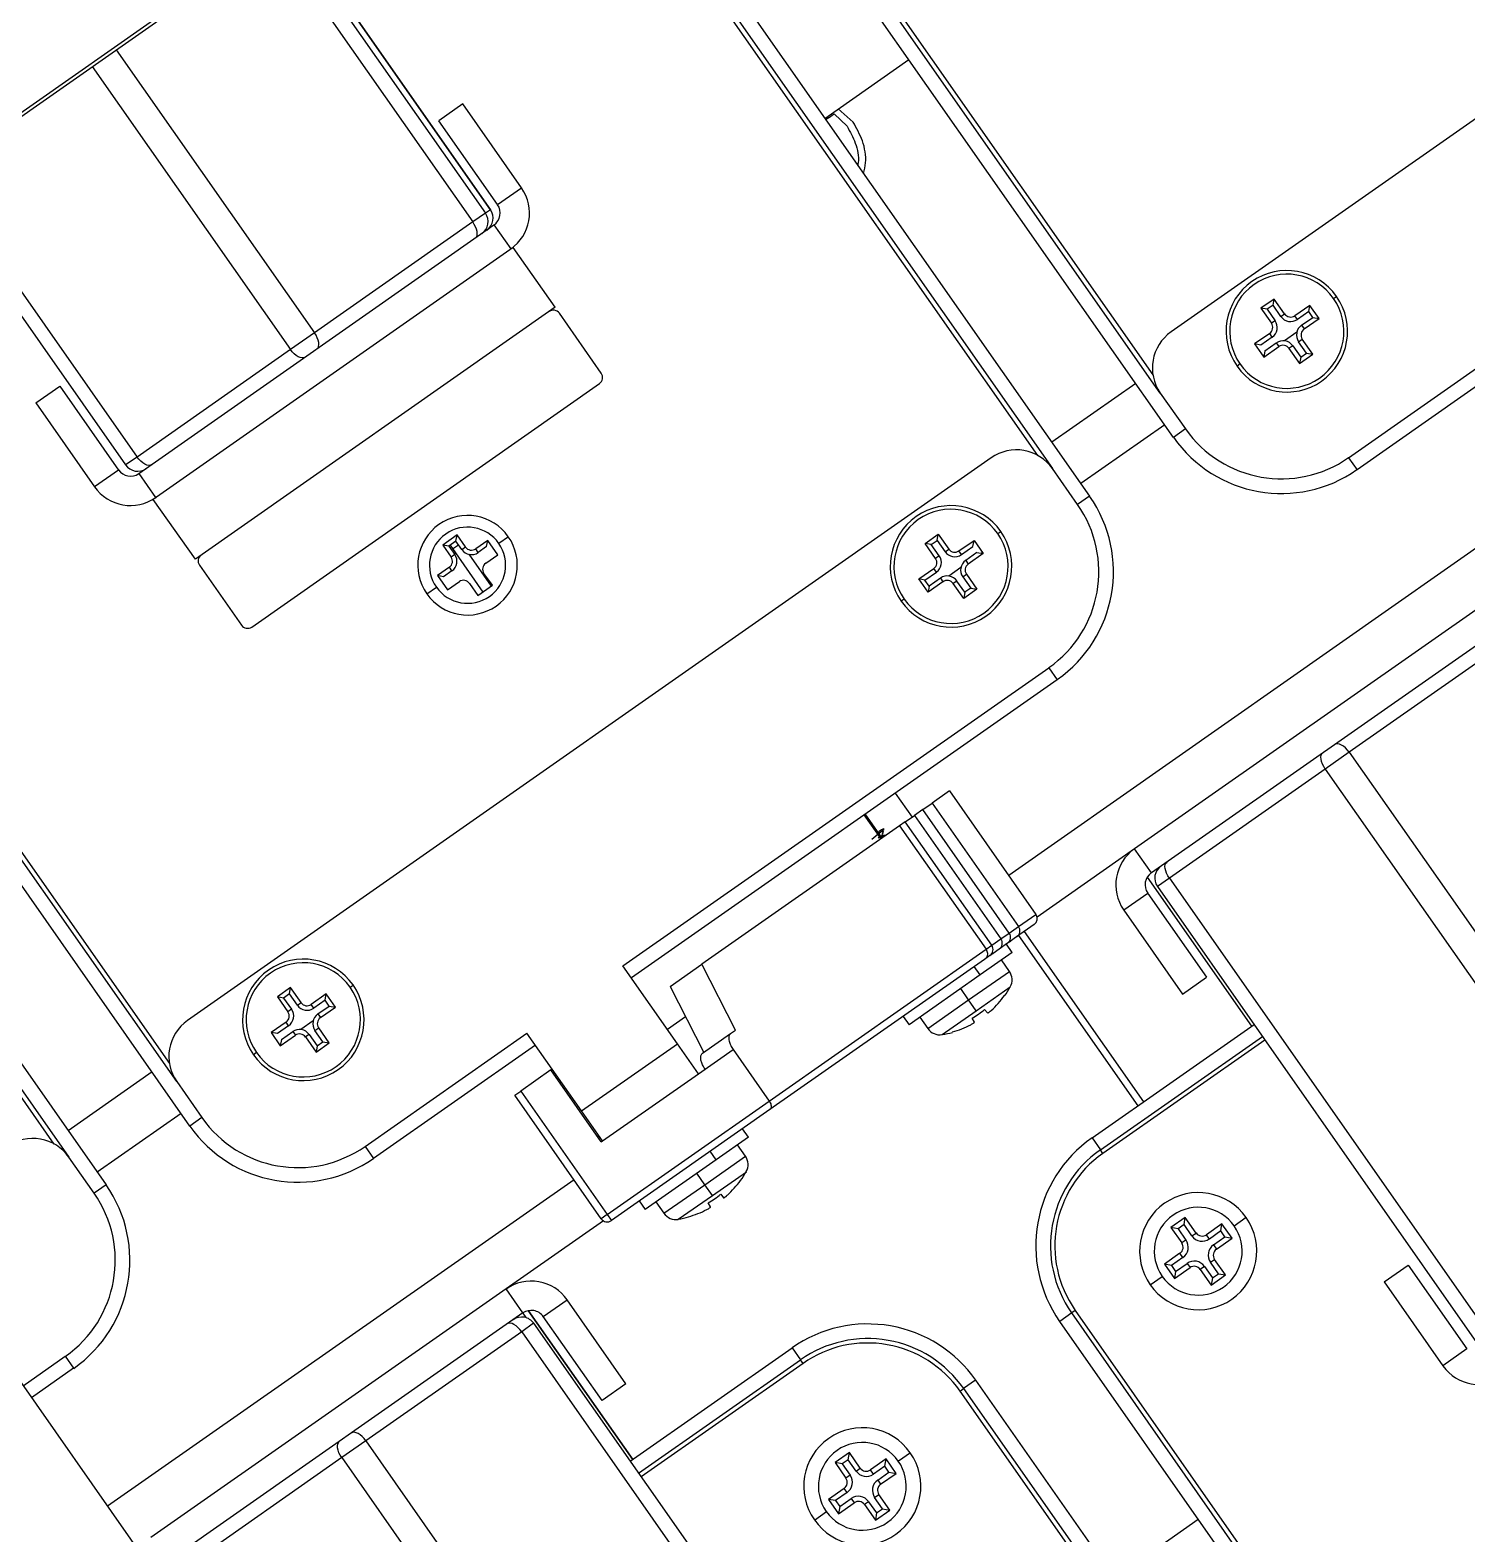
# Model space of a CAD drawing. Header units: millimetres. Extents: x 152904052 to 153933663, y 538271515 to 539240469.
# Drawn here: x 153465627 to 153465725.1, y 538578780.8 to 538578883.5 of the extents above; entities that cross this region are included whole.
import ezdxf

# ---------------------------------------------------------------- set-up
doc = ezdxf.new("R2010")
doc.units = ezdxf.units.MM
doc.layers.add('POWR', color=5, linetype='Continuous')

msp = doc.modelspace()

# ---------------------------------------------------------------- linework, layer by layer
at = {"layer": 'POWR', "color": 7}
for p, q in [((153465733.09, 538578952.61), (153465602.02, 538578860.84)), ((153465602.14, 538578860.67), (153465733.2, 538578952.45)), ((153465705.09, 538578855.73), (153465672.4, 538578902.42)), ((153465704.19, 538578858.76), (153465673.22, 538578903)), ((153465673.46, 538578903.17), (153465703.69, 538578860.01)), ((153465759.81, 538578901.37), (153465704.93, 538578862.94)), ((153465666.66, 538578898.41), (153465699.36, 538578851.72)), ((153465695.82, 538578854.5), (153465665.6, 538578897.66)), ((153465665.85, 538578897.84), (153465696.82, 538578853.6)), ((153465644.56, 538578890.38), (153465658.1, 538578871.05)), ((153465658.44, 538578871.28), (153465644.9, 538578890.62)), ((153465644.9, 538578890.62), (153465658.44, 538578871.28)), ((153465643.7, 538578889.78), (153465657.24, 538578870.45)), ((153465632.89, 538578882.21), (153465646.43, 538578862.87)), ((153465631.25, 538578881.06), (153465644.79, 538578861.73)), ((153465681.29, 538578877.52), (153465687.02, 538578881.54)), ((153465656.55, 538578878.51), (153465654.91, 538578877.36)), ((153465660.56, 538578872.77), (153465656.55, 538578878.51)), ((153465681.92, 538578877.84), (153465682.8, 538578876.98)), ((153465683.21, 538578877.27), (153465682.2, 538578878.16)), ((153465658.93, 538578871.63), (153465654.91, 538578877.36)), ((153465620.78, 538578873.72), (153465634.31, 538578854.39)), ((153465619.99, 538578873.18), (153465633.53, 538578853.85)), ((153465658.93, 538578871.63), (153465660.56, 538578872.77)), ((153465657.24, 538578870.45), (153465646.43, 538578862.87)), ((153465658.1, 538578871.05), (153465657.24, 538578870.45)), ((153465658.44, 538578871.28), (153465658.1, 538578871.05)), ((153465658.44, 538578871.28), (153465658.44, 538578871.28)), ((153465634.43, 538578853.26), (153465658.68, 538578870.24)), ((153465658.68, 538578870.24), (153465659.83, 538578868.6)), ((153465659.99, 538578868.71), (153465635.42, 538578851.5)), ((153465662.86, 538578864.62), (153465659.99, 538578868.71)), ((153465716.03, 538578865.22), (153465716.23, 538578865.36)), ((153465662.86, 538578864.62), (153465638.29, 538578847.41)), ((153465666.01, 538578860.11), (153465663.15, 538578864.21)), ((153465711.96, 538578865.18), (153465711.06, 538578864.55)), ((153465711.06, 538578864.55), (153465711.78, 538578863.53)), ((153465711.49, 538578864.48), (153465711.06, 538578864.55)), ((153465711.89, 538578864.76), (153465711.49, 538578864.48)), ((153465711.49, 538578864.48), (153465712.03, 538578863.7)), ((153465711.89, 538578864.76), (153465711.96, 538578865.18)), ((153465712.43, 538578863.98), (153465711.89, 538578864.76)), ((153465712.68, 538578864.16), (153465711.96, 538578865.18)), ((153465714.4, 538578864.75), (153465713.38, 538578864.04)), ((153465714.33, 538578864.33), (153465713.55, 538578863.79)), ((153465714.33, 538578864.33), (153465714.4, 538578864.75)), ((153465714.61, 538578863.93), (153465714.33, 538578864.33)), ((153465715.03, 538578863.85), (153465714.4, 538578864.75)), ((153465712.03, 538578863.7), (153465711.78, 538578863.53)), ((153465712.43, 538578863.98), (153465712.68, 538578864.16)), ((153465713.55, 538578863.79), (153465713.38, 538578864.04)), ((153465713.83, 538578863.39), (153465714.61, 538578863.93)), ((153465713.83, 538578863.39), (153465714.01, 538578863.14)), ((153465714.01, 538578863.14), (153465715.03, 538578863.85)), ((153465714.61, 538578863.93), (153465715.03, 538578863.85)), ((153465646.43, 538578862.87), (153465644.79, 538578861.73)), ((153465711.66, 538578862.83), (153465710.63, 538578862.12)), ((153465711.83, 538578862.58), (153465711.06, 538578862.04)), ((153465711.34, 538578861.64), (153465712.11, 538578862.18)), ((153465711.83, 538578862.58), (153465711.66, 538578862.83)), ((153465712.11, 538578862.18), (153465712.29, 538578861.93)), ((153465713.51, 538578862.91), (153465712.67, 538578862.32)), ((153465713.63, 538578862.26), (153465713.89, 538578862.44)), ((153465714.18, 538578861.49), (153465713.63, 538578862.26)), ((153465714.6, 538578861.42), (153465713.89, 538578862.44)), ((153465644.79, 538578861.73), (153465634.31, 538578854.39)), ((153465710.63, 538578862.12), (153465711.26, 538578861.21)), ((153465711.06, 538578862.04), (153465710.63, 538578862.12)), ((153465711.29, 538578861.35), (153465711.21, 538578861.3)), ((153465711.26, 538578861.21), (153465712.29, 538578861.93)), ((153465711.34, 538578861.64), (153465711.26, 538578861.21)), ((153465713.24, 538578861.98), (153465712.98, 538578861.81)), ((153465712.98, 538578861.81), (153465713.7, 538578860.78)), ((153465713.24, 538578861.98), (153465713.78, 538578861.21)), ((153465713.7, 538578860.78), (153465714.6, 538578861.42)), ((153465713.78, 538578861.21), (153465713.7, 538578860.78)), ((153465713.78, 538578861.21), (153465714.18, 538578861.49)), ((153465714.18, 538578861.49), (153465714.6, 538578861.42)), ((153465717.05, 538578854.34), (153465728.11, 538578862.09)), ((153465728.69, 538578861.27), (153465717.63, 538578853.52)), ((153465709.64, 538578860.75), (153465709.43, 538578860.6)), ((153465627.39, 538578858.09), (153465629.03, 538578859.24)), ((153465629.03, 538578859.24), (153465633.04, 538578853.5)), ((153465642.14, 538578842.78), (153465665.89, 538578859.41)), ((153465702.51, 538578859.42), (153465696.78, 538578855.4)), ((153465627.39, 538578858.09), (153465631.4, 538578852.36)), ((153465704.19, 538578858.76), (153465705.91, 538578856.31)), ((153465637.02, 538578811.73), (153465606.05, 538578855.96)), ((153465606.29, 538578856.14), (153465636.52, 538578812.97)), ((153465704.49, 538578856.59), (153465698.76, 538578852.58)), ((153465705.91, 538578856.31), (153465705.09, 538578855.73)), ((153465637.92, 538578808.7), (153465605.23, 538578855.39)), ((153465634.31, 538578854.39), (153465633.53, 538578853.85)), ((153465692.64, 538578854.34), (153465637.76, 538578815.91)), ((153465717.05, 538578854.34), (153465717.63, 538578853.52)), ((153465633.04, 538578853.5), (153465631.4, 538578852.36)), ((153465634.43, 538578853.26), (153465635.58, 538578851.62)), ((153465698.54, 538578851.14), (153465696.82, 538578853.6)), ((153465731.32, 538578852.06), (153465693.84, 538578825.82)), ((153465638.29, 538578847.41), (153465635.42, 538578851.5)), ((153465699.36, 538578851.72), (153465698.54, 538578851.14)), ((153465600.3, 538578850.23), (153465632.19, 538578804.68)), ((153465600.05, 538578848.84), (153465629.65, 538578806.57)), ((153465656.17, 538578849.07), (153465655.19, 538578848.38)), ((153465656.09, 538578848.64), (153465656.17, 538578849.07)), ((153465656.74, 538578848.25), (153465656.17, 538578849.07)), ((153465659.67, 538578848.95), (153465659.01, 538578848.49)), ((153465688.13, 538578848.49), (153465689.03, 538578849.12)), ((153465688.95, 538578848.7), (153465689.03, 538578849.12)), ((153465689.03, 538578849.12), (153465689.75, 538578848.1)), ((153465693.09, 538578849.16), (153465693.3, 538578849.3)), ((153465628.65, 538578807.47), (153465599.98, 538578848.42)), ((153465655.61, 538578848.3), (153465655.19, 538578848.38)), ((153465655.19, 538578848.38), (153465655.76, 538578847.56)), ((153465656.09, 538578848.64), (153465655.61, 538578848.3)), ((153465655.61, 538578848.3), (153465656.01, 538578847.73)), ((153465655.69, 538578848.36), (153465657.92, 538578845.17)), ((153465655.86, 538578848.12), (153465656.26, 538578848.4)), ((153465656.49, 538578848.07), (153465656.09, 538578848.64)), ((153465656.49, 538578848.07), (153465656.74, 538578848.25)), ((153465656.97, 538578847.75), (153465658.5, 538578845.57)), ((153465658.26, 538578848.7), (153465657.44, 538578848.12)), ((153465657.61, 538578847.87), (153465657.44, 538578848.12)), ((153465658.18, 538578848.27), (153465657.61, 538578847.87)), ((153465658.18, 538578848.27), (153465658.26, 538578848.7)), ((153465658.95, 538578847.71), (153465658.26, 538578848.7)), ((153465688.84, 538578847.47), (153465688.13, 538578848.49)), ((153465688.55, 538578848.42), (153465688.13, 538578848.49)), ((153465688.55, 538578848.42), (153465688.95, 538578848.7)), ((153465689.1, 538578847.64), (153465688.55, 538578848.42)), ((153465688.95, 538578848.7), (153465689.49, 538578847.92)), ((153465689.49, 538578847.92), (153465689.75, 538578848.1)), ((153465690.44, 538578847.98), (153465691.47, 538578848.69)), ((153465690.62, 538578847.73), (153465690.44, 538578847.98)), ((153465690.62, 538578847.73), (153465691.39, 538578848.27)), ((153465691.67, 538578847.87), (153465690.9, 538578847.33)), ((153465692.1, 538578847.79), (153465691.07, 538578847.08)), ((153465691.39, 538578848.27), (153465691.47, 538578848.69)), ((153465691.47, 538578848.69), (153465692.1, 538578847.79)), ((153465691.67, 538578847.87), (153465692.1, 538578847.79)), ((153465692.04, 538578847.87), (153465691.96, 538578847.82)), ((153465638.57, 538578847), (153465641.44, 538578842.9)), ((153465655.64, 538578846.86), (153465654.82, 538578846.29)), ((153465655.81, 538578846.61), (153465655.64, 538578846.86)), ((153465656.01, 538578847.73), (153465655.76, 538578847.56)), ((153465658.13, 538578847.14), (153465658.95, 538578847.71)), ((153465687.7, 538578846.06), (153465688.72, 538578846.77)), ((153465688.9, 538578846.52), (153465688.72, 538578846.77)), ((153465689.1, 538578847.64), (153465688.84, 538578847.47)), ((153465690.57, 538578846.85), (153465689.74, 538578846.26)), ((153465690.9, 538578847.33), (153465691.07, 538578847.08)), ((153465654.82, 538578846.29), (153465655.51, 538578845.31)), ((153465655.24, 538578846.21), (153465654.82, 538578846.29)), ((153465655.81, 538578846.61), (153465655.24, 538578846.21)), ((153465655.51, 538578845.31), (153465656.32, 538578845.88)), ((153465657.02, 538578845.76), (153465657.59, 538578844.94)), ((153465658.58, 538578845.63), (153465658, 538578846.44)), ((153465688.33, 538578845.15), (153465687.7, 538578846.06)), ((153465688.12, 538578845.98), (153465687.7, 538578846.06)), ((153465688.12, 538578845.98), (153465688.9, 538578846.52)), ((153465688.4, 538578845.58), (153465688.12, 538578845.98)), ((153465689.35, 538578845.87), (153465688.33, 538578845.15)), ((153465689.18, 538578846.12), (153465688.4, 538578845.58)), ((153465689.18, 538578846.12), (153465689.35, 538578845.87)), ((153465690.3, 538578845.92), (153465690.05, 538578845.75)), ((153465690.77, 538578844.72), (153465690.05, 538578845.75)), ((153465690.84, 538578845.15), (153465690.3, 538578845.92)), ((153465690.7, 538578846.2), (153465690.95, 538578846.38)), ((153465690.7, 538578846.2), (153465691.24, 538578845.43)), ((153465690.95, 538578846.38), (153465691.67, 538578845.36)), ((153465654.1, 538578845.05), (153465654.75, 538578845.51)), ((153465657.59, 538578844.94), (153465658.58, 538578845.63)), ((153465686.7, 538578844.69), (153465686.5, 538578844.54)), ((153465688.4, 538578845.58), (153465688.33, 538578845.15)), ((153465691.67, 538578845.36), (153465690.77, 538578844.72)), ((153465690.84, 538578845.15), (153465690.77, 538578844.72)), ((153465691.24, 538578845.43), (153465690.84, 538578845.15)), ((153465691.24, 538578845.43), (153465691.67, 538578845.36)), ((153465726.68, 538578844.6), (153465702.43, 538578827.62)), ((153465727.83, 538578842.96), (153465703.58, 538578825.99)), ((153465727.75, 538578841.69), (153465717.1, 538578834.23)), ((153465667.49, 538578819.64), (153465696.57, 538578840)), ((153465696.57, 538578840), (153465697.15, 538578839.18)), ((153465697.15, 538578839.18), (153465668.07, 538578818.82)), ((153465717.1, 538578834.23), (153465715.46, 538578833.08)), ((153465717.1, 538578834.23), (153465738.89, 538578803.1)), ((153465597.11, 538578832.98), (153465677.41, 538578718.3)), ((153465715.46, 538578833.08), (153465704.81, 538578825.63)), ((153465715.46, 538578833.08), (153465737.25, 538578801.95)), ((153465686.09, 538578831.44), (153465687.24, 538578829.8)), ((153465689.79, 538578831.59), (153465688.6, 538578830.75)), ((153465689.79, 538578831.59), (153465695.7, 538578823.15)), ((153465687.97, 538578830.31), (153465687.4, 538578829.91)), ((153465687.97, 538578830.31), (153465688.6, 538578830.75)), ((153465693.88, 538578821.88), (153465687.97, 538578830.31)), ((153465693.88, 538578821.88), (153465687.97, 538578830.31)), ((153465687.97, 538578830.31), (153465687.97, 538578830.31)), ((153465688.6, 538578830.75), (153465694.5, 538578822.32)), ((153465685.12, 538578828.32), (153465683.97, 538578829.96)), ((153465685.19, 538578828.37), (153465684.04, 538578830.01)), ((153465686.77, 538578829.47), (153465686.38, 538578829.2)), ((153465686.77, 538578829.47), (153465687.4, 538578829.91)), ((153465692.68, 538578821.04), (153465686.77, 538578829.47)), ((153465692.68, 538578821.04), (153465686.77, 538578829.47)), ((153465686.77, 538578829.47), (153465686.77, 538578829.47)), ((153465687.4, 538578829.91), (153465693.3, 538578821.48)), ((153465686.38, 538578829.2), (153465672.88, 538578819.75)), ((153465685.15, 538578828.95), (153465684.92, 538578828.75)), ((153465684.98, 538578828.83), (153465685.15, 538578828.95)), ((153465685.15, 538578828.95), (153465685.33, 538578829.03)), ((153465685.43, 538578828.54), (153465685.24, 538578828.54)), ((153465686.38, 538578829.2), (153465692.29, 538578820.77)), ((153465702.43, 538578827.62), (153465695.78, 538578822.96)), ((153465703.58, 538578825.99), (153465702.43, 538578827.62)), ((153465704.03, 538578826.3), (153465704.05, 538578826.28)), ((153465703.3, 538578825.69), (153465710.42, 538578815.52)), ((153465704.81, 538578825.63), (153465703.99, 538578825.05)), ((153465704.81, 538578825.63), (153465726.61, 538578794.5)), ((153465703.34, 538578824.59), (153465701.7, 538578823.45)), ((153465703.34, 538578824.59), (153465707.35, 538578818.86)), ((153465703.99, 538578825.05), (153465725.79, 538578793.92)), ((153465694.5, 538578822.32), (153465695.7, 538578823.15)), ((153465701.7, 538578823.45), (153465705.71, 538578817.71)), ((153465693.88, 538578821.88), (153465694.5, 538578822.32)), ((153465695.58, 538578822.46), (153465694.38, 538578821.62)), ((153465692.68, 538578821.04), (153465693.3, 538578821.48)), ((153465693.75, 538578821.18), (153465693.18, 538578820.78)), ((153465693.3, 538578821.48), (153465693.88, 538578821.88)), ((153465694.08, 538578820.55), (153465693.68, 538578821.13)), ((153465693.95, 538578821.31), (153465693.75, 538578821.18)), ((153465693.88, 538578821.88), (153465693.88, 538578821.88)), ((153465693.97, 538578821.33), (153465693.93, 538578821.4)), ((153465693.97, 538578821.33), (153465693.95, 538578821.31)), ((153465694.38, 538578821.62), (153465693.97, 538578821.33)), ((153465694.51, 538578821.71), (153465702.65, 538578810.08)), ((153465703.06, 538578810.36), (153465694.92, 538578821.99)), ((153465677.48, 538578810.4), (153465692.29, 538578820.77)), ((153465692.18, 538578820.08), (153465677.52, 538578809.82)), ((153465694.08, 538578820.55), (153465691.89, 538578819.02)), ((153465692.55, 538578820.34), (153465692.18, 538578820.08)), ((153465692.29, 538578820.77), (153465692.68, 538578821.04)), ((153465692.75, 538578820.47), (153465692.55, 538578820.34)), ((153465692.68, 538578821.04), (153465692.68, 538578821.04)), ((153465692.77, 538578820.49), (153465692.73, 538578820.56)), ((153465692.77, 538578820.49), (153465692.75, 538578820.47)), ((153465693.18, 538578820.78), (153465692.77, 538578820.49)), ((153465693.89, 538578819.26), (153465693.34, 538578820.04)), ((153465671.22, 538578814.32), (153465667.49, 538578819.64)), ((153465670.71, 538578818.23), (153465672.88, 538578819.75)), ((153465675.18, 538578815.25), (153465672.88, 538578819.75)), ((153465691.89, 538578819.02), (153465687.03, 538578815.62)), ((153465691.1, 538578817.31), (153465693.89, 538578819.26)), ((153465691.89, 538578819.02), (153465691.48, 538578819.59)), ((153465644.79, 538578818.15), (153465643.89, 538578817.52)), ((153465644.72, 538578817.72), (153465644.79, 538578818.15)), ((153465645.51, 538578817.13), (153465644.79, 538578818.15)), ((153465648.86, 538578818.19), (153465649.06, 538578818.33)), ((153465670.71, 538578818.23), (153465673.01, 538578813.73)), ((153465691.1, 538578817.31), (153465690.56, 538578818.09)), ((153465691.62, 538578816.57), (153465693.94, 538578818.2)), ((153465705.71, 538578817.71), (153465707.35, 538578818.86)), ((153465644.32, 538578817.44), (153465643.89, 538578817.52)), ((153465643.89, 538578817.52), (153465644.61, 538578816.5)), ((153465644.72, 538578817.72), (153465644.32, 538578817.44)), ((153465644.32, 538578817.44), (153465644.86, 538578816.67)), ((153465645.26, 538578816.95), (153465644.72, 538578817.72)), ((153465645.26, 538578816.95), (153465645.51, 538578817.13)), ((153465647.23, 538578817.72), (153465646.21, 538578817)), ((153465646.38, 538578816.75), (153465646.21, 538578817)), ((153465647.16, 538578817.29), (153465646.38, 538578816.75)), ((153465647.16, 538578817.29), (153465647.23, 538578817.72)), ((153465647.43, 538578816.89), (153465647.16, 538578817.29)), ((153465647.86, 538578816.82), (153465647.23, 538578817.72)), ((153465688.32, 538578815.36), (153465691.1, 538578817.31)), ((153465691.62, 538578816.57), (153465691.1, 538578817.31)), ((153465693.54, 538578817.6), (153465693.55, 538578817.59)), ((153465644.86, 538578816.67), (153465644.61, 538578816.5)), ((153465646.66, 538578816.35), (153465647.43, 538578816.89)), ((153465646.66, 538578816.35), (153465646.84, 538578816.1)), ((153465646.84, 538578816.1), (153465647.86, 538578816.82)), ((153465647.43, 538578816.89), (153465647.86, 538578816.82)), ((153465671.77, 538578816.16), (153465670.53, 538578815.3)), ((153465686.63, 538578816.19), (153465687.03, 538578815.62)), ((153465687.77, 538578816.14), (153465688.32, 538578815.36)), ((153465689.29, 538578814.95), (153465691.62, 538578816.57)), ((153465691.5, 538578815.79), (153465691.34, 538578816.07)), ((153465692.19, 538578816.66), (153465692.39, 538578816.42)), ((153465644.49, 538578815.8), (153465643.46, 538578815.08)), ((153465643.89, 538578815.01), (153465643.46, 538578815.08)), ((153465643.46, 538578815.08), (153465644.09, 538578814.18)), ((153465644.66, 538578815.55), (153465643.89, 538578815.01)), ((153465644.09, 538578814.18), (153465645.12, 538578814.9)), ((153465644.17, 538578814.61), (153465644.94, 538578815.15)), ((153465644.66, 538578815.55), (153465644.49, 538578815.8)), ((153465644.94, 538578815.15), (153465645.12, 538578814.9)), ((153465646.34, 538578815.88), (153465645.5, 538578815.29)), ((153465646.07, 538578814.95), (153465645.81, 538578814.78)), ((153465646.07, 538578814.95), (153465646.61, 538578814.18)), ((153465646.46, 538578815.23), (153465646.72, 538578815.41)), ((153465647, 538578814.46), (153465646.46, 538578815.23)), ((153465647.43, 538578814.38), (153465646.72, 538578815.41)), ((153465649.88, 538578807.31), (153465660.94, 538578815.05)), ((153465664.67, 538578809.73), (153465660.94, 538578815.05)), ((153465672.92, 538578813.68), (153465674.84, 538578815.02)), ((153465674.84, 538578815.02), (153465675.18, 538578815.25)), ((153465690, 538578815.1), (153465689.99, 538578815.12)), ((153465699.53, 538578807.89), (153465710.59, 538578815.63)), ((153465644.12, 538578814.32), (153465644.04, 538578814.26)), ((153465644.17, 538578814.61), (153465644.09, 538578814.18)), ((153465645.81, 538578814.78), (153465646.53, 538578813.75)), ((153465646.53, 538578813.75), (153465647.43, 538578814.38)), ((153465646.61, 538578814.18), (153465646.53, 538578813.75)), ((153465646.61, 538578814.18), (153465647, 538578814.46)), ((153465647, 538578814.46), (153465647.43, 538578814.38)), ((153465661.51, 538578814.23), (153465650.46, 538578806.49)), ((153465664.67, 538578809.73), (153465671.22, 538578814.32)), ((153465672.66, 538578812.27), (153465671.22, 538578814.32)), ((153465672.66, 538578812.27), (153465675.02, 538578813.92)), ((153465675.02, 538578813.92), (153465677.48, 538578810.4)), ((153465700.1, 538578807.07), (153465711.16, 538578814.81)), ((153465711.33, 538578814.57), (153465700.27, 538578806.82)), ((153465642.47, 538578813.71), (153465642.26, 538578813.57)), ((153465635.34, 538578812.39), (153465629.61, 538578808.37)), ((153465662.56, 538578812.53), (153465660.52, 538578811.09)), ((153465662.56, 538578812.53), (153465662.66, 538578812.59)), ((153465666.01, 538578807.61), (153465662.56, 538578812.53)), ((153465666.1, 538578807.68), (153465672.66, 538578812.27)), ((153465637.02, 538578811.73), (153465638.74, 538578809.27)), ((153465660.11, 538578810.81), (153465660.52, 538578811.09)), ((153465666.01, 538578802.37), (153465660.11, 538578810.81)), ((153465660.52, 538578811.09), (153465666.42, 538578802.65)), ((153465666.42, 538578802.65), (153465677.48, 538578810.4)), ((153465677.52, 538578809.82), (153465666.71, 538578802.25)), ((153465637.32, 538578809.56), (153465631.59, 538578805.54)), ((153465638.74, 538578809.27), (153465637.92, 538578808.7)), ((153465666.1, 538578807.68), (153465664.67, 538578809.73)), ((153465665.77, 538578807.94), (153465665.83, 538578808.07)), ((153465665.83, 538578807.86), (153465665.93, 538578807.93)), ((153465676.06, 538578807.93), (153465673.86, 538578806.4)), ((153465676.06, 538578807.93), (153465675.66, 538578808.51)), ((153465699.53, 538578807.89), (153465700.1, 538578807.07)), ((153465649.88, 538578807.31), (153465650.46, 538578806.49)), ((153465666.01, 538578807.61), (153465666.1, 538578807.68)), ((153465673.86, 538578806.4), (153465673.46, 538578806.97)), ((153465675.86, 538578806.64), (153465675.32, 538578807.42)), ((153465700.27, 538578806.82), (153465700.1, 538578807.07)), ((153465631.37, 538578804.11), (153465629.65, 538578806.57)), ((153465673.86, 538578806.4), (153465669.01, 538578803)), ((153465673.08, 538578804.69), (153465675.86, 538578806.64)), ((153465632.19, 538578804.68), (153465631.37, 538578804.11)), ((153465664.15, 538578805.03), (153465632.3, 538578782.73)), ((153465670.29, 538578802.74), (153465673.08, 538578804.69)), ((153465673.08, 538578804.69), (153465672.53, 538578805.47)), ((153465673.6, 538578803.95), (153465673.08, 538578804.69)), ((153465673.6, 538578803.95), (153465675.92, 538578805.58)), ((153465675.52, 538578804.98), (153465675.53, 538578804.97)), ((153465671.27, 538578802.33), (153465673.6, 538578803.95)), ((153465674.17, 538578804.04), (153465674.37, 538578803.8)), ((153465666.42, 538578802.65), (153465666.01, 538578802.37)), ((153465666.42, 538578802.65), (153465666.71, 538578802.25)), ((153465668.61, 538578803.58), (153465669.01, 538578803)), ((153465669.75, 538578803.52), (153465670.29, 538578802.74)), ((153465673.48, 538578803.17), (153465673.32, 538578803.45)), ((153465666.16, 538578802.23), (153465659.51, 538578797.57)), ((153465671.98, 538578802.48), (153465671.97, 538578802.5)), ((153465705.89, 538578802.46), (153465704.91, 538578801.77)), ((153465704.91, 538578801.77), (153465705.66, 538578800.71)), ((153465705.4, 538578801.68), (153465704.91, 538578801.77)), ((153465705.81, 538578801.97), (153465705.4, 538578801.68)), ((153465705.4, 538578801.68), (153465705.94, 538578800.91)), ((153465705.81, 538578801.97), (153465705.89, 538578802.46)), ((153465706.35, 538578801.19), (153465705.81, 538578801.97)), ((153465706.64, 538578801.39), (153465705.89, 538578802.46)), ((153465708.4, 538578802.02), (153465707.34, 538578801.27)), ((153465708.32, 538578801.53), (153465707.54, 538578800.98)), ((153465708.32, 538578801.53), (153465708.4, 538578802.02)), ((153465708.6, 538578801.12), (153465708.32, 538578801.53)), ((153465709.09, 538578801.03), (153465708.4, 538578802.02)), ((153465710.06, 538578802.44), (153465709.24, 538578801.87)), ((153465705.94, 538578800.91), (153465705.66, 538578800.71)), ((153465706.35, 538578801.19), (153465706.64, 538578801.39)), ((153465707.54, 538578800.98), (153465707.34, 538578801.27)), ((153465707.82, 538578800.58), (153465708.6, 538578801.12)), ((153465707.82, 538578800.58), (153465708.02, 538578800.29)), ((153465708.02, 538578800.29), (153465709.09, 538578801.03)), ((153465708.6, 538578801.12), (153465709.09, 538578801.03)), ((153465705.53, 538578800.01), (153465704.47, 538578799.26)), ((153465705.74, 538578799.72), (153465704.96, 538578799.18)), ((153465705.74, 538578799.72), (153465705.53, 538578800.01)), ((153465707.61, 538578799.39), (153465707.9, 538578799.59)), ((153465708.65, 538578798.53), (153465707.9, 538578799.59)), ((153465704.47, 538578799.26), (153465705.16, 538578798.28)), ((153465704.96, 538578799.18), (153465704.47, 538578799.26)), ((153465704.96, 538578799.18), (153465705.24, 538578798.77)), ((153465705.16, 538578798.28), (153465706.22, 538578799.03)), ((153465705.24, 538578798.77), (153465705.16, 538578798.28)), ((153465705.24, 538578798.77), (153465706.02, 538578799.31)), ((153465706.02, 538578799.31), (153465706.22, 538578799.03)), ((153465707.21, 538578799.1), (153465706.92, 538578798.9)), ((153465706.92, 538578798.9), (153465707.66, 538578797.84)), ((153465707.21, 538578799.1), (153465707.75, 538578798.33)), ((153465708.16, 538578798.61), (153465707.61, 538578799.39)), ((153465707.66, 538578797.84), (153465708.65, 538578798.53)), ((153465707.75, 538578798.33), (153465708.16, 538578798.61)), ((153465708.16, 538578798.61), (153465708.65, 538578798.53)), ((153465719.48, 538578798.05), (153465721.12, 538578799.2)), ((153465721.12, 538578799.2), (153465725.13, 538578793.47)), ((153465659.51, 538578797.57), (153465635.26, 538578780.59)), ((153465660.66, 538578795.93), (153465659.51, 538578797.57)), ((153465703.5, 538578797.85), (153465704.32, 538578798.43)), ((153465707.75, 538578798.33), (153465707.66, 538578797.84)), ((153465719.48, 538578798.05), (153465723.49, 538578792.32)), ((153465662.05, 538578795.69), (153465663.69, 538578796.83)), ((153465667.7, 538578791.1), (153465663.69, 538578796.83)), ((153465660.66, 538578795.93), (153465636.41, 538578778.95)), ((153465660.65, 538578795.92), (153465660.87, 538578795.61)), ((153465668.16, 538578785.92), (153465661.03, 538578796.09)), ((153465661.03, 538578796.09), (153465668.16, 538578785.92)), ((153465666.07, 538578789.95), (153465662.05, 538578795.69)), ((153465698.14, 538578795.93), (153465697.32, 538578795.35)), ((153465698.38, 538578796.1), (153465698.14, 538578795.93)), ((153465729.11, 538578751.69), (153465698.14, 538578795.93)), ((153465698.38, 538578796.1), (153465728.61, 538578752.94)), ((153465660.58, 538578794.65), (153465649.93, 538578787.2)), ((153465661.39, 538578795.23), (153465660.58, 538578794.65)), ((153465660.58, 538578794.65), (153465682.37, 538578763.53)), ((153465661.39, 538578795.23), (153465683.19, 538578764.1)), ((153465730.01, 538578748.66), (153465697.32, 538578795.35)), ((153465667.99, 538578785.81), (153465679.05, 538578793.55)), ((153465679.05, 538578793.55), (153465679.62, 538578792.73)), ((153465725.13, 538578793.47), (153465723.49, 538578792.32)), ((153465626.54, 538578790.96), (153465629.4, 538578792.97)), ((153465629.4, 538578792.97), (153465629.98, 538578792.15)), ((153465668.56, 538578784.99), (153465679.62, 538578792.73)), ((153465679.8, 538578792.48), (153465668.74, 538578784.74)), ((153465679.8, 538578792.48), (153465679.62, 538578792.73)), ((153465629.98, 538578792.15), (153465627.11, 538578790.14)), ((153465691.58, 538578791.34), (153465690.76, 538578790.77)), ((153465691.58, 538578791.34), (153465724.28, 538578744.65)), ((153465667.7, 538578791.1), (153465666.07, 538578789.95)), ((153465690.52, 538578790.59), (153465690.76, 538578790.77)), ((153465720.74, 538578747.43), (153465690.52, 538578790.59)), ((153465690.76, 538578790.77), (153465721.74, 538578746.53)), ((153465649.93, 538578787.2), (153465648.29, 538578786.05)), ((153465649.93, 538578787.2), (153465671.72, 538578756.07)), ((153465682.96, 538578786.4), (153465681.98, 538578785.71)), ((153465682.87, 538578785.91), (153465682.96, 538578786.4)), ((153465683.7, 538578785.33), (153465682.96, 538578786.4)), ((153465687.12, 538578786.38), (153465686.3, 538578785.81)), ((153465648.29, 538578786.05), (153465637.64, 538578778.59)), ((153465648.29, 538578786.05), (153465670.08, 538578754.92)), ((153465681.98, 538578785.71), (153465682.72, 538578784.65)), ((153465682.46, 538578785.62), (153465681.98, 538578785.71)), ((153465682.87, 538578785.91), (153465682.46, 538578785.62)), ((153465682.46, 538578785.62), (153465683.01, 538578784.85)), ((153465683.42, 538578785.13), (153465682.87, 538578785.91)), ((153465683.42, 538578785.13), (153465683.7, 538578785.33)), ((153465685.47, 538578785.96), (153465684.4, 538578785.21)), ((153465684.6, 538578784.92), (153465684.4, 538578785.21)), ((153465685.38, 538578785.47), (153465684.6, 538578784.92)), ((153465685.38, 538578785.47), (153465685.47, 538578785.96)), ((153465685.66, 538578785.06), (153465685.38, 538578785.47)), ((153465686.15, 538578784.97), (153465685.47, 538578785.96)), ((153465683.01, 538578784.85), (153465682.72, 538578784.65)), ((153465684.89, 538578784.52), (153465685.66, 538578785.06)), ((153465684.89, 538578784.52), (153465685.09, 538578784.23)), ((153465685.09, 538578784.23), (153465686.15, 538578784.97)), ((153465685.66, 538578785.06), (153465686.15, 538578784.97)), ((153465682.6, 538578783.95), (153465681.53, 538578783.2)), ((153465682.02, 538578783.12), (153465681.53, 538578783.2)), ((153465681.53, 538578783.2), (153465682.22, 538578782.22)), ((153465682.8, 538578783.66), (153465682.02, 538578783.12)), ((153465682.02, 538578783.12), (153465682.31, 538578782.71)), ((153465682.31, 538578782.71), (153465683.08, 538578783.25)), ((153465682.8, 538578783.66), (153465682.6, 538578783.95)), ((153465683.08, 538578783.25), (153465683.29, 538578782.97)), ((153465684.27, 538578783.04), (153465683.98, 538578782.84)), ((153465684.27, 538578783.04), (153465684.81, 538578782.27)), ((153465684.68, 538578783.33), (153465684.97, 538578783.53)), ((153465685.22, 538578782.55), (153465684.68, 538578783.33)), ((153465685.71, 538578782.47), (153465684.97, 538578783.53)), ((153465680.57, 538578781.79), (153465681.39, 538578782.37)), ((153465682.22, 538578782.22), (153465683.29, 538578782.97)), ((153465682.31, 538578782.71), (153465682.22, 538578782.22)), ((153465683.98, 538578782.84), (153465684.73, 538578781.78)), ((153465684.73, 538578781.78), (153465685.71, 538578782.47)), ((153465684.81, 538578782.27), (153465684.73, 538578781.78)), ((153465684.81, 538578782.27), (153465685.22, 538578782.55)), ((153465685.22, 538578782.55), (153465685.71, 538578782.47)), ((153465701.05, 538578777.82), (153465706.78, 538578781.84))]:
    msp.add_line(p, q, dxfattribs=at)
at = {"layer": 'POWR', "color": 7, "flags": 128}
for points in [[(153465657.42, 538578869.35), (153465657.49, 538578869.42), (153465657.53, 538578869.52), (153465657.54, 538578869.64), (153465657.53, 538578869.79), (153465657.49, 538578869.95), (153465657.43, 538578870.11), (153465657.34, 538578870.28), (153465657.24, 538578870.45)], [(153465646.61, 538578861.78), (153465646.67, 538578861.85), (153465646.71, 538578861.95), (153465646.73, 538578862.07), (153465646.72, 538578862.22), (153465646.68, 538578862.37), (153465646.61, 538578862.54), (153465646.53, 538578862.71), (153465646.43, 538578862.87)], [(153465645.79, 538578861.21), (153465645.7, 538578861.17), (153465645.58, 538578861.16), (153465645.45, 538578861.18), (153465645.32, 538578861.24), (153465645.18, 538578861.32), (153465645.04, 538578861.44), (153465644.91, 538578861.57), (153465644.79, 538578861.73)], [(153465635.31, 538578853.87), (153465635.22, 538578853.83), (153465635.11, 538578853.82), (153465634.98, 538578853.84), (153465634.84, 538578853.9), (153465634.7, 538578853.99), (153465634.56, 538578854.1), (153465634.43, 538578854.24), (153465634.31, 538578854.39)], [(153465717.1, 538578834.23), (153465716.98, 538578834.38), (153465716.85, 538578834.52), (153465716.71, 538578834.64), (153465716.57, 538578834.72), (153465716.44, 538578834.78), (153465716.31, 538578834.81), (153465716.2, 538578834.8), (153465716.11, 538578834.76)], [(153465715.46, 538578833.08), (153465715.35, 538578833.25), (153465715.27, 538578833.42), (153465715.21, 538578833.59), (153465715.17, 538578833.75), (153465715.16, 538578833.89), (153465715.18, 538578834.02), (153465715.23, 538578834.12), (153465715.29, 538578834.19)], [(153465704.81, 538578825.63), (153465704.71, 538578825.79), (153465704.62, 538578825.96), (153465704.56, 538578826.13), (153465704.52, 538578826.29), (153465704.51, 538578826.43), (153465704.53, 538578826.56), (153465704.58, 538578826.66), (153465704.65, 538578826.73)], [(153465660.58, 538578794.65), (153465660.46, 538578794.81), (153465660.32, 538578794.94), (153465660.19, 538578795.06), (153465660.05, 538578795.15), (153465659.92, 538578795.21), (153465659.79, 538578795.23), (153465659.68, 538578795.23), (153465659.59, 538578795.19)], [(153465648.29, 538578786.05), (153465648.18, 538578786.21), (153465648.1, 538578786.38), (153465648.04, 538578786.55), (153465648, 538578786.71), (153465647.99, 538578786.86), (153465648.01, 538578786.98), (153465648.06, 538578787.08), (153465648.12, 538578787.16)], [(153465649.93, 538578787.2), (153465649.81, 538578787.35), (153465649.68, 538578787.49), (153465649.54, 538578787.6), (153465649.4, 538578787.69), (153465649.27, 538578787.75), (153465649.14, 538578787.78), (153465649.03, 538578787.77), (153465648.94, 538578787.73)]]:
    msp.add_lwpolyline(points, dxfattribs=at)
at = {"layer": 'POWR', "color": 7}
for centre, radius, start, end in [((153465658.11, 538578871.05), 3, 305, 35), ((153465658.11, 538578871.05), 1, 305, 35), ((153465657.28, 538578870.47), 1, 305.0109, 35.0109), ((153465657.62, 538578870.71), 1, 305, 35), ((153465657.62, 538578870.71), 1, 305.0109, 35.0109), ((153465712.83, 538578862.98), 4.15, 35, 215), ((153465712.83, 538578862.98), 3.9, 35, 215), ((153465712.83, 538578862.98), 4.15, 215, 35), ((153465712.83, 538578862.98), 3.9, 215, 35), ((153465662.74, 538578863.92), 0.5, 35, 125), ((153465711.37, 538578863.24), 0.5, 305, 35), ((153465711.37, 538578863.24), 0.807, 305, 35), ((153465713.09, 538578864.45), 0.807, 215, 305), ((153465713.09, 538578864.45), 0.5, 215, 305), ((153465714.3, 538578862.73), 0.807, 125, 215), ((153465706.65, 538578860.48), 3, 125, 215), ((153465712.58, 538578861.52), 0.807, 35, 125), ((153465714.3, 538578862.73), 0.5, 125, 215), ((153465712.58, 538578861.52), 0.5, 35, 125), ((153465665.6, 538578859.82), 0.5, 305, 35), ((153465712.46, 538578860.9), 8, 215, 305), ((153465712.46, 538578860.9), 9, 215, 305), ((153465694.36, 538578851.88), 3, 35, 125), ((153465633.86, 538578854.08), 1, 215, 305), ((153465634.35, 538578854.42), 1, 215, 305), ((153465633.86, 538578854.08), 3, 215, 305), ((153465689.9, 538578846.92), 4.15, 35, 215), ((153465691.99, 538578846.56), 8, 305, 35), ((153465691.99, 538578846.56), 9, 305, 35), ((153465656.88, 538578847), 3.4, 35, 215), ((153465689.9, 538578846.92), 3.9, 35, 215), ((153465656.88, 538578847), 3.4, 215, 35), ((153465656.88, 538578847), 2.6, 35, 215), ((153465689.9, 538578846.92), 4.15, 215, 35), ((153465689.9, 538578846.92), 3.9, 215, 35), ((153465656.88, 538578847), 2.6, 215, 35), ((153465657.15, 538578848.53), 0.807, 215, 305), ((153465657.15, 538578848.53), 0.5, 215, 305), ((153465690.15, 538578848.39), 0.807, 215, 305), ((153465690.15, 538578848.39), 0.5, 215, 305), ((153465638.98, 538578847.29), 0.5, 125, 215), ((153465655.35, 538578847.27), 0.5, 305, 35), ((153465655.35, 538578847.27), 0.807, 305, 35), ((153465658.41, 538578846.73), 0.5, 125, 215), ((153465688.43, 538578847.18), 0.5, 305, 35), ((153465688.43, 538578847.18), 0.807, 305, 35), ((153465691.36, 538578846.67), 0.807, 125, 215), ((153465691.36, 538578846.67), 0.5, 125, 215), ((153465656.61, 538578845.47), 0.5, 35, 125), ((153465689.64, 538578845.46), 0.807, 35, 125), ((153465689.64, 538578845.46), 0.5, 35, 125), ((153465641.85, 538578843.19), 0.5, 215, 305), ((153465704.15, 538578825.17), 3, 125, 215), ((153465704.81, 538578825.63), 1, 125, 215), ((153465704.15, 538578825.17), 1, 125, 215), ((153465694.1, 538578822.03), 0.499, 305.07, 35.0698), ((153465692.9, 538578821.19), 0.499, 305.07, 35.0698), ((153465693.47, 538578821.59), 0.5, 305, 35), ((153465693.47, 538578821.59), 0.499, 305.07, 35.0698), ((153465693.99, 538578821.41), 0.103, 217.4159, 246.5165), ((153465645.66, 538578815.95), 4.15, 35, 215), ((153465692.27, 538578820.75), 0.5, 305, 35), ((153465692.27, 538578820.75), 0.499, 305.07, 35.0698), ((153465692.79, 538578820.57), 0.103, 217.4159, 246.5165), ((153465645.66, 538578815.95), 3.9, 35, 215), ((153465693.07, 538578818.69), 1, 330.8721, 35), ((153465645.66, 538578815.95), 4.15, 215, 35), ((153465645.66, 538578815.95), 3.9, 215, 35), ((153465688.26, 538578821.36), 6.5, 324.4786, 330.8721), ((153465645.92, 538578817.41), 0.807, 215, 305), ((153465645.92, 538578817.41), 0.5, 215, 305), ((153465688.24, 538578821.4), 6.52, 312.4848, 324.3917), ((153465639.48, 538578813.45), 3, 125, 215), ((153465644.2, 538578816.21), 0.5, 305, 35), ((153465644.2, 538578816.21), 0.807, 305, 35), ((153465647.12, 538578815.69), 0.807, 125, 215), ((153465647.12, 538578815.69), 0.5, 125, 215), ((153465688.15, 538578821.52), 6.32, 300.3185, 309.6814), ((153465645.4, 538578814.49), 0.807, 35, 125), ((153465645.4, 538578814.49), 0.5, 35, 125), ((153465689.13, 538578815.93), 1, 215, 279.1279), ((153465688.26, 538578821.36), 6.5, 279.1279, 285.5214), ((153465688.24, 538578821.4), 6.52, 285.6083, 297.5152), ((153465645.29, 538578813.86), 8, 215, 305), ((153465627.19, 538578804.85), 3, 35, 125), ((153465645.29, 538578813.86), 9, 215, 305), ((153465704.69, 538578800.52), 9, 125, 215), ((153465704.69, 538578800.52), 8, 125, 215), ((153465704.69, 538578800.52), 7.7, 125, 215), ((153465675.04, 538578806.07), 1, 330.8721, 35), ((153465624.82, 538578799.52), 9, 305, 35), ((153465670.22, 538578808.78), 6.52, 312.4848, 324.3917), ((153465670.24, 538578808.75), 6.5, 324.4786, 330.8721), ((153465624.82, 538578799.52), 8, 305, 35), ((153465670.13, 538578808.9), 6.32, 300.3185, 309.6814), ((153465706.78, 538578800.15), 4, 35, 215), ((153465671.11, 538578803.31), 1, 215, 279.1279), ((153465670.21, 538578808.78), 6.52, 285.6083, 297.5152), ((153465706.78, 538578800.15), 3, 35, 215), ((153465666.42, 538578802.65), 0.5, 215, 305), ((153465670.24, 538578808.75), 6.5, 279.1279, 285.5214), ((153465706.78, 538578800.15), 4, 215, 35), ((153465706.78, 538578800.15), 3, 215, 35), ((153465705.25, 538578800.42), 0.5, 305, 35), ((153465705.25, 538578800.42), 0.851, 305, 35), ((153465707.05, 538578801.68), 0.851, 215, 305), ((153465707.05, 538578801.68), 0.5, 215, 305), ((153465708.31, 538578799.88), 0.851, 125, 215), ((153465708.31, 538578799.88), 0.5, 125, 215), ((153465706.51, 538578798.62), 0.851, 35, 125), ((153465706.51, 538578798.62), 0.5, 35, 125), ((153465661.23, 538578795.11), 3, 35, 125), ((153465660.58, 538578794.65), 1, 35, 125), ((153465661.23, 538578795.11), 1, 35, 125), ((153465684.21, 538578786.18), 9, 35, 125), ((153465684.21, 538578786.18), 8, 35, 125), ((153465684.21, 538578786.18), 7.7, 35, 125), ((153465725.95, 538578794.04), 3, 215, 305), ((153465683.84, 538578784.09), 4, 35, 215), ((153465683.84, 538578784.09), 4, 215, 35), ((153465683.84, 538578784.09), 3, 35, 215), ((153465683.84, 538578784.09), 3, 215, 35), ((153465684.11, 538578785.62), 0.851, 215, 305), ((153465684.11, 538578785.62), 0.5, 215, 305), ((153465682.31, 538578784.36), 0.5, 305, 35), ((153465682.31, 538578784.36), 0.851, 305, 35), ((153465685.38, 538578783.82), 0.851, 125, 215), ((153465685.38, 538578783.82), 0.5, 125, 215), ((153465683.57, 538578782.56), 0.851, 35, 125), ((153465683.57, 538578782.56), 0.5, 35, 125)]:
    msp.add_arc(centre, radius, start, end, dxfattribs=at)
for points, knots in [([(153465681.35, 538578877.44), (153465681.38, 538578877.46), (153465681.5, 538578877.55), (153465681.74, 538578877.71), (153465681.92, 538578877.84)], [0, 0, 0, 0, 0.259781, 1, 1, 1, 1]), ([(153465682.8, 538578876.98), (153465683, 538578876.61), (153465683.43, 538578875.84), (153465683.63, 538578874.88), (153465683.54, 538578874.38), (153465683.53, 538578874.33)], [0, 0, 0, 0, 0.459005, 0.941794, 1, 1, 1, 1]), ([(153465683.92, 538578873.76), (153465683.98, 538578874), (153465684.15, 538578874.73), (153465683.93, 538578875.99), (153465683.44, 538578876.85), (153465683.21, 538578877.27)], [0, 0, 0, 0, 0.198437, 0.60934, 1, 1, 1, 1]), ([(153465685.31, 538578828.99), (153465685.31, 538578828.98), (153465685.31, 538578828.95), (153465685.04, 538578828.71), (153465684.67, 538578828.42), (153465684.48, 538578828.27)], [0, 0, 0, 0, 0.212902, 0.581197, 1, 1, 1, 1]), ([(153465684.92, 538578828.39), (153465685.01, 538578828.44), (153465685.19, 538578828.53), (153465685.27, 538578828.55), (153465685.25, 538578828.5), (153465685.13, 538578828.39), (153465685.07, 538578828.33)], [0, 0, 0, 0, 0.250129, 0.498928, 0.744653, 1, 1, 1, 1]), ([(153465685.2, 538578828.61), (153465685.22, 538578828.67), (153465685.27, 538578828.81), (153465685.32, 538578828.95), (153465685.34, 538578829.01)], [0, 0, 0, 0, 0.4998935, 1, 1, 1, 1]), ([(153465695.58, 538578822.46), (153465695.63, 538578822.51), (153465695.74, 538578822.6), (153465695.8, 538578822.81), (153465695.78, 538578823.01), (153465695.73, 538578823.11), (153465695.7, 538578823.15)], [0, 0, 0, 0, 0.270336, 0.562527, 0.789797, 1, 1, 1, 1]), ([(153465692.29, 538578820.77), (153465692.32, 538578820.73), (153465692.36, 538578820.64), (153465692.39, 538578820.5), (153465692.37, 538578820.34), (153465692.3, 538578820.18), (153465692.22, 538578820.11), (153465692.18, 538578820.08)], [0, 0, 0, 0, 0.174928, 0.36388, 0.560047, 0.788091, 1, 1, 1, 1]), ([(153465692.39, 538578816.42), (153465692.4, 538578816.41), (153465692.41, 538578816.41), (153465692.47, 538578816.45), (153465692.55, 538578816.51), (153465692.61, 538578816.56), (153465692.64, 538578816.59)], [0, 0, 0, 0, 0.2506482, 0.4997541, 0.7490998, 1, 1, 1, 1]), ([(153465692.64, 538578816.59), (153465692.61, 538578816.56), (153465692.55, 538578816.51), (153465692.47, 538578816.45), (153465692.41, 538578816.41), (153465692.4, 538578816.41), (153465692.39, 538578816.42)], [0, 0, 0, 0, 0.250648, 0.499754, 0.7491, 1, 1, 1, 1]), ([(153465674.84, 538578815.02), (153465674.79, 538578814.96), (153465674.7, 538578814.85), (153465674.72, 538578814.54), (153465674.83, 538578814.21), (153465674.96, 538578814.01), (153465675.02, 538578813.92)], [0, 0, 0, 0, 0.273241, 0.566326, 0.792171, 1, 1, 1, 1]), ([(153465691.25, 538578815.62), (153465691.28, 538578815.64), (153465691.35, 538578815.67), (153465691.44, 538578815.73), (153465691.5, 538578815.77), (153465691.5, 538578815.79), (153465691.5, 538578815.79)], [0, 0, 0, 0, 0.2506482, 0.4997541, 0.7490998, 1, 1, 1, 1]), ([(153465673.1, 538578812.58), (153465673.05, 538578812.66), (153465672.95, 538578812.82), (153465672.84, 538578813.08), (153465672.79, 538578813.34), (153465672.81, 538578813.56), (153465672.89, 538578813.64), (153465672.92, 538578813.68)], [0, 0, 0, 0, 0.174736, 0.363548, 0.559692, 0.78787, 1, 1, 1, 1]), ([(153465677.48, 538578810.4), (153465677.51, 538578810.36), (153465677.56, 538578810.28), (153465677.61, 538578810.14), (153465677.62, 538578810.01), (153465677.6, 538578809.89), (153465677.55, 538578809.84), (153465677.52, 538578809.82)], [0, 0, 0, 0, 0.1635184, 0.3442853, 0.5393013, 0.7753085, 1, 1, 1, 1]), ([(153465674.37, 538578803.8), (153465674.38, 538578803.8), (153465674.39, 538578803.79), (153465674.45, 538578803.83), (153465674.53, 538578803.89), (153465674.59, 538578803.95), (153465674.62, 538578803.97)], [0, 0, 0, 0, 0.250648, 0.499754, 0.7491, 1, 1, 1, 1]), ([(153465674.62, 538578803.97), (153465674.59, 538578803.95), (153465674.53, 538578803.89), (153465674.45, 538578803.83), (153465674.39, 538578803.79), (153465674.38, 538578803.8), (153465674.37, 538578803.8)], [0, 0, 0, 0, 0.250648, 0.499754, 0.7491, 1, 1, 1, 1]), ([(153465673.23, 538578803), (153465673.26, 538578803.02), (153465673.33, 538578803.05), (153465673.42, 538578803.11), (153465673.47, 538578803.15), (153465673.48, 538578803.17), (153465673.48, 538578803.17)], [0, 0, 0, 0, 0.250648, 0.499754, 0.7491, 1, 1, 1, 1])]:
    msp.add_open_spline(points, degree=3, knots=knots, dxfattribs=at)

doc.saveas('drawing.dxf')
